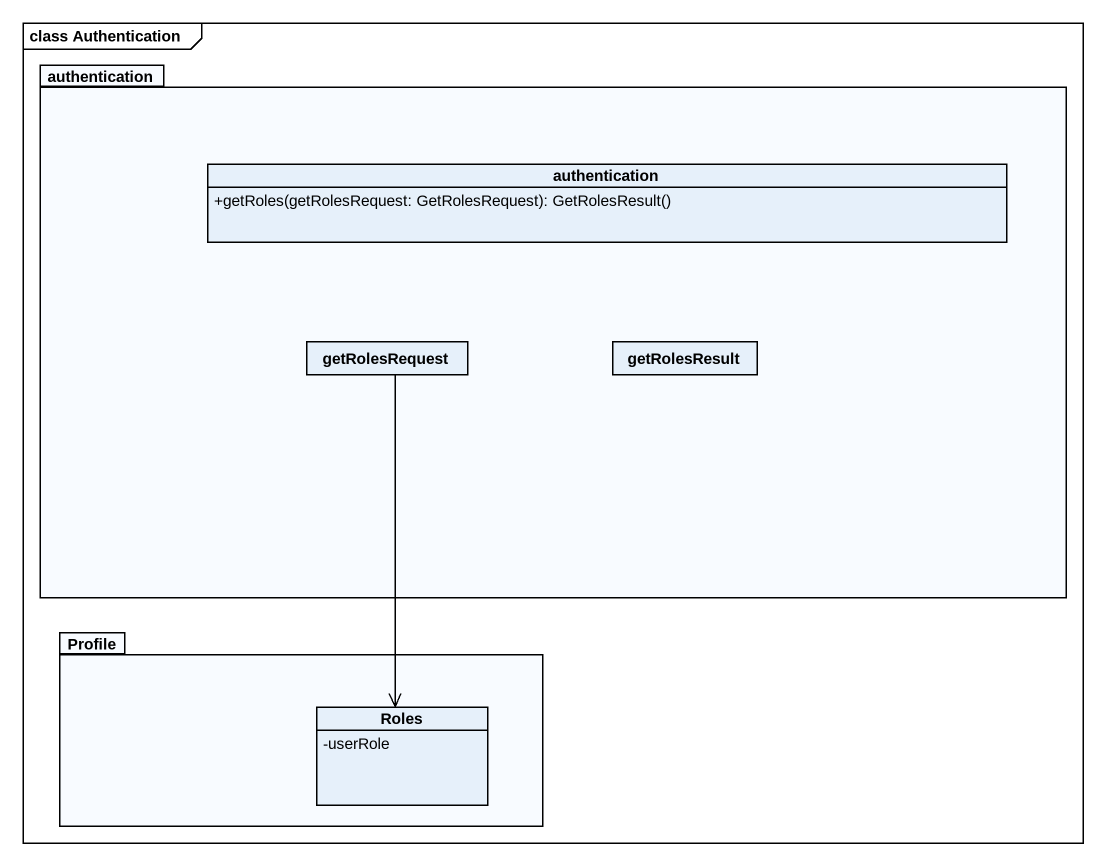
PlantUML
@startuml
mainframe class Authentication
hide circle
hide empty members
skinparam classAttributeIconSize 0
package authentication {
  class "authentication" as authentication_2 {
    +getRoles(getRolesRequest: GetRolesRequest): GetRolesResult()
  }
  class getRolesRequest
  class getRolesResult
}
package Profile {
  class Roles {
    -userRole
  }
}
getRolesRequest --> Roles
@enduml
